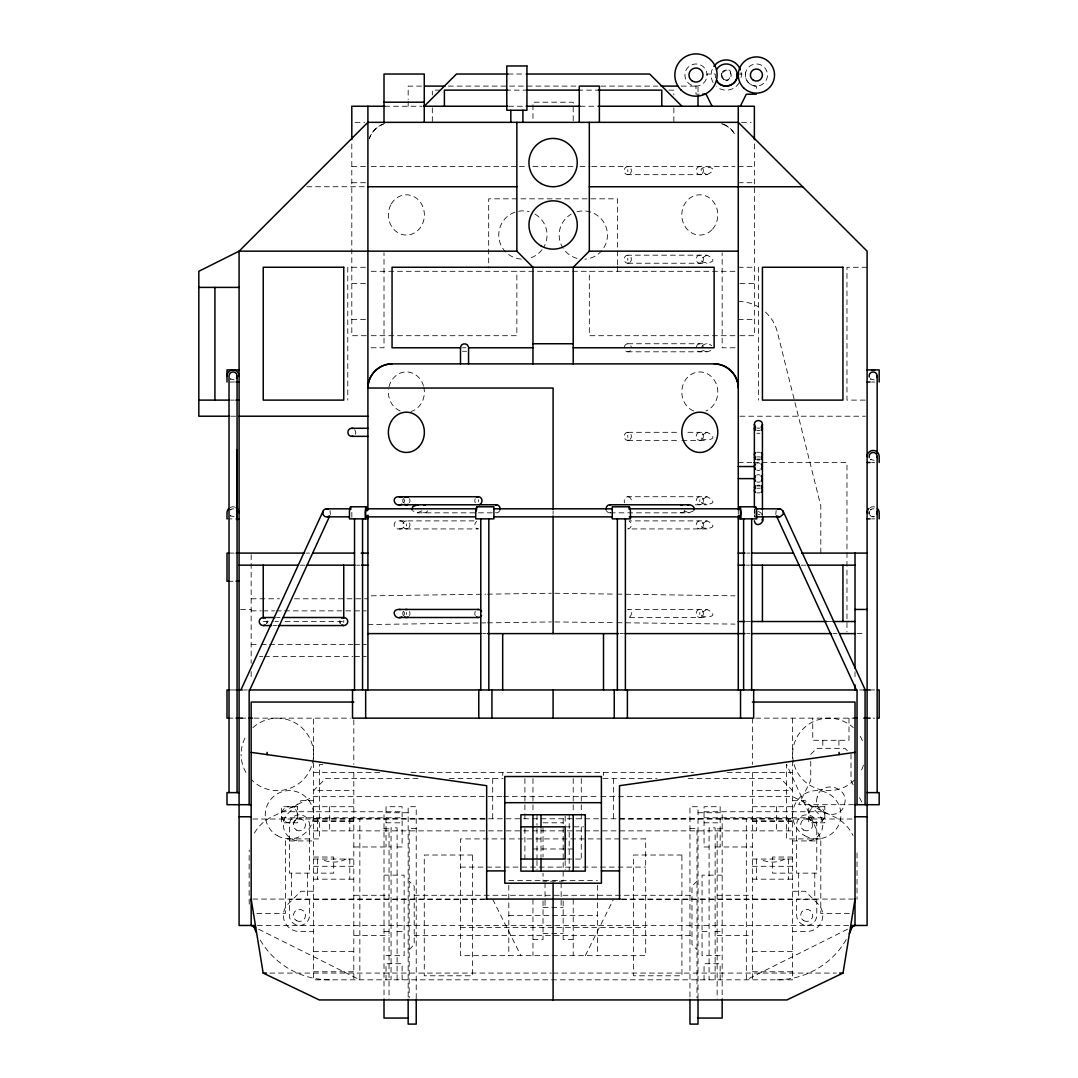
<?xml version="1.0" encoding="UTF-8"?>
<svg xmlns="http://www.w3.org/2000/svg" width="1078" height="1078" viewBox="0 0 1078 1078"><rect width="100%" height="100%" fill="white"/><g stroke="black" fill="none" stroke-linecap="round" stroke-linejoin="round"><path stroke-width="0.75" stroke-dasharray="5 3.75" d="M820.803 838.913L786.576 838.913L786.576 764.437L820.803 838.913L820.803 913.389L853.385 913.389M745.72 72.172C743.672 78.91 749.399 86.24 756.365 86.105L756.365 90.943M754.681 514.92L754.371 517.076L754.681 516.092M330.394 514.516L330.016 510.5M369.336 138.779C371.694 131.152 378.257 125.412 385.803 123.162A24.161 24.161 0 0 0 369.188 138.739M355.295 434.326L355.834 432.318L354.649 429.475M585.3 955.66L613.476 899.308M776.16 510.5L775.783 514.516M403.846 502.766L404.573 500.758L403.846 498.737M403.846 615.484L404.573 613.476L403.846 611.469M701.791 346.739C703.489 343.087 709.189 342.831 711.682 345.769M409.168 949.624L414.208 944.597L414.208 886.224L409.168 881.184M810.737 754.371L816.774 748.334L844.95 748.334L847.968 751.353M697.008 881.184L691.982 886.224L691.982 944.597L697.008 949.624M421.97 510.824L417.294 512.832L412.618 510.824M693.572 510.824L688.896 512.832L609.676 512.832M346.092 859.045C338.627 863.114 328.75 863.114 321.284 859.045M784.892 859.045C777.427 863.114 767.549 863.114 760.098 859.045M710.82 350.619L707.006 351.805L627.787 351.805M847.577 929.196L746.326 979.821L746.326 819.01M466.531 351.266L462.516 351.266M759.936 433.275L756.864 433.275M759.936 459.147L756.864 459.147M756.864 486.003L759.936 486.003M759.936 428.128L756.864 428.128M759.936 430.432L756.864 430.432M756.864 452.275L759.936 452.275M759.936 492.875L756.864 492.875M707.006 174.676C727.34 164.772 686.673 164.772 707.006 174.676L627.787 174.676M707.006 255.19C686.673 265.08 727.34 265.08 707.006 255.19L627.787 255.19M707.006 432.318C686.673 442.223 727.34 442.223 707.006 432.318L685.231 432.318M474.064 520.89L399.17 520.89C392.459 520.027 392.459 529.783 399.17 528.934L478.389 528.934A4.029 3.598 -90 0 1 476.584 521.429M707.006 496.729C686.673 506.633 727.34 506.633 707.006 496.729L627.787 496.729A4.029 3.598 -90 0 0 624.674 502.766M399.17 528.934C405.88 529.783 405.88 520.027 399.17 520.89M707.006 520.89C686.673 530.78 727.34 530.78 707.006 520.89L629.229 520.89M707.006 609.447C686.673 619.351 727.34 619.351 707.006 609.447L627.787 609.447A4.029 3.598 -90 0 1 631.385 613.476A4.029 3.598 -90 0 1 627.787 617.505L707.006 617.505M371.277 595.824L485.747 594.194M487.431 594.167L551.41 593.25M367.908 624.553L485.747 622.882M487.431 622.855L551.41 621.939M508.007 74.032L525.714 74.032M737.109 74.032L745.437 74.032M421.565 86.105L408.158 86.105L408.158 99.526M448.381 86.105L577.39 86.105M600.837 86.105L657.809 86.105M681.256 86.105L698.018 86.105L698.018 94.487M440.134 90.134L432.318 90.134L432.318 94.958M505.515 90.134L528.409 90.134M577.781 90.134L600.675 90.134M668.791 90.134L673.858 90.134L673.858 94.958M699.339 94.163L695.984 94.163L695.984 86.105M384.738 106.237L421.781 106.237M508.695 106.237L526.158 106.237M580.031 106.237L599.031 106.237M355.026 122.34L364.687 122.34M741.489 122.34L751.15 122.34M351.805 166.618L367.908 166.618M371.277 166.618L517.736 166.618M519.421 166.618L526.158 166.618M532.882 166.618L573.294 166.618M580.031 166.618L590.124 166.618M591.809 166.618L734.913 166.618M738.268 166.618L754.371 166.618M351.805 182.721L367.908 182.721M738.268 182.721L754.371 182.721M306.799 186.75L366.25 186.75M627.787 263.234L707.006 263.234M351.805 267.263L367.908 267.263M738.268 267.263L754.371 267.263M867.103 267.263L846.971 267.263L846.971 400.113L867.103 400.113M371.25 271.292L734.926 271.292M351.805 283.366L366.291 283.366M739.885 283.366L754.371 283.366M351.805 319.6L367.908 319.6M738.268 319.6L754.371 319.6M366.291 335.703L351.805 335.703L351.805 140.666M371.25 335.703L516.861 335.703L516.861 271.292M734.926 335.703L589.316 335.703L589.316 271.292M739.885 335.703L754.371 335.703L754.371 140.666M627.787 343.747L707.006 343.747M371.128 347.776L384.011 347.776L384.011 252.778M462.516 347.776L465.871 347.776M735.048 347.776L722.166 347.776L722.166 252.778M230.032 382.003L234.559 382.003M871.63 382.003L874.649 382.003M230.692 400.113L234.249 400.113M230.692 416.216L237.403 416.216M739.953 416.216L865.418 416.216M627.787 432.318L678.534 432.318M627.787 440.363L680.205 440.363M681.889 440.363L707.006 440.363M738.268 462.516L751.649 462.516M753.32 462.516L846.971 462.516L846.971 631.924M871.63 462.516L874.649 462.516M695.283 504.787L707.006 504.787M417.294 512.832L492.188 512.832M227 518.868L234.559 518.868M871.63 518.868L874.649 518.868M707.006 528.934L627.787 528.934A4.029 3.598 -90 0 0 629.592 521.429M230.032 553.095L234.088 553.095M306.004 553.095L309.534 553.095M746.609 553.095L749.978 553.095M300.142 565.168L305.168 565.168M356.629 565.168L359.85 565.168M746.326 565.168L749.547 565.168M801.008 565.168L806.034 565.168M230.032 581.271L233.05 581.271M251.161 598.789L279.512 598.789M294.523 598.789L367.908 598.789M240.596 609.447L251.161 609.447M251.161 610.862L261.172 610.862M262.83 610.862L274.513 610.862M276.184 610.862L282.854 610.862M284.511 610.862L352.897 610.862M354.568 610.862L366.237 610.862M276.655 617.505L280.01 617.505M263.234 621.521L273.3 621.521M274.984 621.521L278.34 621.521M285.05 621.521L343.747 621.521M746.326 621.521L749.951 621.521M826.664 621.521L831.677 621.521M273.3 625.55L276.655 625.55M482.594 633.608L486.043 633.608M620.133 633.608L623.461 633.608M746.609 633.608L749.978 633.608M833.334 633.608L836.986 633.608M857.037 633.608L865.418 633.608M251.161 644.469L259.502 644.469M261.172 644.469L267.843 644.469M269.5 644.469L352.897 644.469M354.568 644.469L366.237 644.469M259.502 656.556L262.83 656.556M264.501 656.556L352.897 656.556M354.568 656.556L366.237 656.556M230.032 689.96L236.069 689.96M243.615 689.96L247.401 689.96M859.543 689.96L865.432 689.96M870.121 689.96L874.703 689.96M230.032 718.15L233.05 718.15M240.744 718.15L247.401 718.15M253.977 718.15L350.485 718.15M755.691 718.15L853.789 718.15M873.14 718.15L874.703 718.15M322.861 764.437L319.6 764.437L319.6 838.913L285.374 838.913L285.374 913.389L252.791 913.389M313.563 772.495L380.79 772.495M410.987 772.495L693.504 772.495M727.071 772.495L792.626 772.495M417.968 778.532L325.637 778.532L313.563 790.605L353.813 790.605M449.27 778.532L503.143 778.532M603.033 778.532L656.92 778.532M688.222 778.532L780.539 778.532L792.626 790.605L752.363 790.605M501.822 796.642L313.563 796.642L269.271 818.148A40.263 40.263 0 0 0 253.141 835.531M503.507 796.642L599.314 796.642M600.998 796.642L792.626 796.642L836.905 818.148A40.263 40.263 0 0 1 853.035 835.531M313.563 800.671L300.856 800.671L288.082 813.445A16.103 16.103 0 0 0 299.468 840.934M792.626 800.671L805.333 800.671L818.094 813.445A16.103 16.103 0 0 1 806.708 840.934M853.641 804.7L798.663 804.7L810.737 780.539L810.737 757.645M313.563 806.708L353.813 806.708M752.363 806.708L792.626 806.708M281.358 811.747L402.121 811.747M704.055 811.747L824.832 811.747M408.158 812.745L384.011 812.745L384.011 999.01M698.018 812.745L722.166 812.745L722.166 999.01M281.358 817.784L402.121 817.784M704.055 817.784L824.832 817.784M313.563 818.781L792.626 818.781M252.845 819.01L486.663 819.01M619.513 819.01L853.331 819.01M313.563 820.803L353.813 820.803M752.363 820.803L792.626 820.803M313.563 821.476L353.813 821.476M752.363 821.476L792.626 821.476M386.018 822.81L402.121 822.81M543.029 822.81L563.161 822.81M704.055 822.81L720.158 822.81M565.168 826.839L583.791 826.839M416.216 828.443L409.168 828.443L409.168 997.945M689.96 828.443L697.008 828.443L697.008 997.945M384.011 828.847L389.037 828.847L389.037 999.01M722.166 828.847L717.139 828.847L717.139 999.01M313.563 830.868L792.626 830.868M289.403 840.934L313.563 840.934M792.626 840.934L816.774 840.934M353.813 846.971L391.058 846.971M397.095 846.971L402.121 846.971L402.121 806.708L386.018 806.708L386.018 811.747M709.081 846.971L704.055 846.971L704.055 806.708L720.158 806.708L720.158 811.747M715.132 846.971L752.363 846.971M532.963 848.979L573.213 848.979M313.563 857.037L333.681 857.037L333.681 873.14L313.563 873.14M792.626 857.037L772.495 857.037L772.495 873.14L792.626 873.14M313.563 859.045L353.813 859.045M566.772 859.045L583.791 859.045M752.363 859.045L792.626 859.045M313.563 866.294L353.813 866.294M752.363 866.294L792.626 866.294M460.495 867.103L645.682 867.103M384.011 875.147L404.142 875.147L404.142 955.66L384.011 955.66M722.166 875.147L702.048 875.147L702.048 955.66L722.166 955.66M313.563 879.176L353.813 879.176M752.363 879.176L792.626 879.176M508.803 880.537L597.374 880.537M313.563 891.25L300.856 891.25L288.082 904.024A16.103 16.103 0 0 0 299.468 931.513L313.563 931.513M792.626 891.25L805.333 891.25L818.094 904.024A16.103 16.103 0 0 1 806.708 931.513L792.626 931.513M353.813 895.279L389.037 895.279M414.208 895.279L691.982 895.279M717.139 895.279L752.363 895.279M252.845 899.079L485.882 899.079M621.197 899.079L853.331 899.079M313.563 899.308L484.332 899.308M621.844 899.308L792.626 899.308M543.029 907.353L563.161 907.353M508.803 915.411L597.374 915.411M257.373 925.463L848.804 925.463M460.495 927.484L645.682 927.484M384.011 931.513L391.058 931.513M397.095 931.513L404.142 931.513M702.048 931.513L709.081 931.513M715.132 931.513L722.166 931.513M543.029 933.521L563.161 933.521M353.813 935.529L389.037 935.529M414.208 935.529L691.982 935.529M717.139 935.529L752.363 935.529M532.963 939.558L543.029 939.558L543.029 899.308M573.213 939.558L563.161 939.558L563.161 899.308M313.563 951.631L353.813 951.631M752.363 951.631L792.626 951.631M313.563 971.763L353.813 971.763M752.363 971.763L792.626 971.763M269.85 973.07L551.41 973.07M553.095 973.07L836.326 973.07M554.779 621.939L615.376 622.666M617.061 622.693L734.913 624.108M554.779 593.25L615.376 594.126M617.061 594.14L734.913 595.824M707.006 351.805L703.193 350.619M688.896 512.832L684.207 510.824M758.4 514.529L759.936 514.718M758.4 511.444L761.243 513.088L762.119 514.92M258.599 929.196L359.85 979.821L359.85 819.01M853.129 784.811L851 780.539L851 754.371M859.516 797.599L862.36 803.272M492.7 899.308L520.89 955.66M715.482 77.899L715.24 74.032L706.925 74.032L707.06 75.029A11.076 11.076 0 0 1 690.446 84.623A11.076 11.076 0 0 1 690.446 65.448A11.076 11.076 0 0 1 707.06 75.029M857.037 853.008L857.037 899.308M855.016 671.729L855.016 680.016M848.979 718.15L848.979 740.29L812.745 740.29L812.745 718.15M838.913 740.29L838.913 748.334M822.81 740.29L822.81 748.334M820.803 553.095L820.803 505.892L777.157 331.323A40.263 40.263 0 0 0 764.545 311.232M814.766 873.14L814.766 899.308M798.663 873.14L798.663 899.308M792.626 718.15L792.626 759.316M792.626 760.96L792.626 979.821L313.563 979.821L313.563 718.15M788.597 818.781L788.597 830.868M788.597 859.045L788.597 879.176M776.524 806.708L776.524 830.868M762.429 510.487L762.429 515.432M758.4 267.263L758.4 400.113M756.392 818.781L756.392 830.868M756.392 859.045L756.392 879.176M754.371 508.843L754.33 517.359M752.363 718.15L752.363 764.437M752.363 772.495L752.363 979.821M738.268 509.934L738.268 514.193M720.158 817.784L720.158 846.971M720.158 979.821L720.158 963.719L704.055 963.719L704.055 979.821M715.132 979.821L715.132 827.85L709.081 827.85L709.081 979.821M699.811 499.747L699.811 501.769M699.811 612.466L699.811 614.487M698.018 998.551L698.018 806.708L689.96 806.708L689.96 998.551M673.858 107.84L673.858 122.34M627.787 169.637L627.787 171.658M627.787 258.208L627.787 260.216M627.787 435.337L627.787 437.345M617.505 264.703L617.505 198.824L488.684 198.824L488.684 267.991M617.505 266.347L617.505 271.292M613.476 778.532L613.476 818.781M603.41 772.495L603.41 775.513M597.374 885.294L597.374 955.66M581.271 778.532L581.271 812.084M581.271 813.755L581.271 818.781M581.271 826.839L581.271 859.045M573.213 120.655L573.213 102.208L532.963 102.208L532.963 120.655M573.213 778.532L573.213 812.084M573.213 899.308L573.213 955.66M569.197 814.766L569.197 871.118M565.168 816.275L565.168 825.33M565.168 860.554L565.168 869.609M563.161 818.781L563.161 881.184L543.029 881.184L543.029 873.14M561.139 882.828L561.139 907.353M553.095 510.824L553.095 514.179M545.037 882.828L545.037 907.353M543.029 827.85L543.029 857.037M541.008 828.443L541.008 857.441M536.992 814.766L536.992 825.33M536.992 828.443L536.992 859.045M536.992 860.554L536.992 869.609M532.963 778.532L532.963 812.084M532.963 899.308L532.963 955.66M524.905 778.532L524.905 812.084M524.905 813.755L524.905 818.781M524.905 828.443L524.905 859.045M508.803 885.294L508.803 955.66M502.766 772.495L502.766 775.513M492.7 778.532L492.7 818.781M478.389 499.747L478.389 501.769M432.318 107.84L432.318 122.34M416.216 998.551L416.216 806.708L408.158 806.708L408.158 998.551M408.158 101.197L408.158 106.237M406.379 523.908L406.379 525.916M406.379 612.466L406.379 614.487M402.121 979.821L402.121 963.719L386.018 963.719L386.018 979.821M397.095 979.821L397.095 827.85L391.058 827.85L391.058 979.821M386.018 817.784L386.018 846.971M353.813 719.794L353.813 764.437M353.813 772.495L353.813 979.821M351.846 517.359L351.846 512.832A6.037 1.199 -90 0 0 351.805 511.268M349.798 818.781L349.798 830.868M349.798 859.045L349.798 879.176M347.776 267.263L347.776 400.113M343.747 620.524L343.747 622.532M329.666 806.708L329.666 830.868M317.579 818.781L317.579 830.868M317.579 859.045L317.579 879.176M307.526 873.14L307.526 899.308M291.424 873.14L291.424 899.308M251.161 554.725L251.161 663.239M251.161 671.594L251.161 679.935M738.268 301.476A40.263 40.263 0 0 1 758.4 306.88M693.653 410.974A20.132 18.003 -90 0 1 685.365 380.049A20.132 18.003 -90 0 1 714.242 380.049A20.132 18.003 -90 0 1 705.955 410.974M388.983 386.854A20.132 18.003 -90 0 1 405.786 371.937A20.132 18.003 -90 0 1 423.425 385.601M423.762 386.854A20.132 18.003 -90 0 1 411.041 411.5M400.221 410.974A20.132 18.003 -90 0 1 388.525 389.427M577.026 211.733A24.161 24.161 0 0 1 607.116 231.123A24.161 24.161 0 0 1 584.855 259.165M577.026 258.383A24.161 24.161 0 0 1 571.205 214.145M534.971 214.091A24.161 24.161 0 0 1 543.811 247.091M542.059 249.705A24.161 24.161 0 0 1 529.15 258.343M521.321 259.111A24.161 24.161 0 0 1 506.956 253.168M505.811 252.09A24.161 24.161 0 0 1 529.15 211.679M409.492 611.469A4.029 3.598 -90 0 1 409.492 615.484M403.253 615.484A4.029 3.598 -90 0 1 403.253 611.469M475.277 615.484A4.029 3.598 -90 0 1 475.277 611.469M624.31 346.739A4.029 3.598 -90 0 1 631.263 346.739M630.334 350.619A4.029 3.598 -90 0 1 625.24 350.619M696.321 346.739A4.029 3.598 -90 0 1 703.287 346.739M702.357 350.619A4.029 3.598 -90 0 1 697.264 350.619M754.33 512.832A6.037 1.199 90 0 1 754.492 509.813M870.121 507.603A6.037 6.037 0 0 1 874.703 506.997M230.032 507.603A6.037 6.037 0 0 1 234.613 506.997M846.243 939.558A80.513 80.513 0 0 1 776.524 979.821M329.666 979.821A80.513 80.513 0 0 1 259.933 939.558M249.287 904.146A80.513 80.513 0 0 1 249.153 899.308L249.153 853.008A40.263 40.263 0 0 1 249.261 850.003M863.411 765.259A36.234 36.234 0 0 1 860.231 772.495M854.477 780A36.234 36.234 0 0 1 793.853 763.75M793.475 762.227A36.234 36.234 0 0 1 853.331 727.677M860.231 736.261A36.234 36.234 0 0 1 863.411 743.497M252.845 727.677A36.234 36.234 0 0 1 303.673 729.51A36.234 36.234 0 0 1 302.581 780.364A36.234 36.234 0 0 1 251.713 780M245.946 772.495A36.234 36.234 0 0 1 241.095 754.371M241.229 751.231A36.234 36.234 0 0 1 245.946 736.261M741.085 72.415A15.092 15.092 0 0 1 740.802 78.937M739.292 82.588A15.092 15.092 0 0 1 716.506 86.604M713.137 82.588A15.092 15.092 0 0 1 713.137 67.483M684.813 510.824A4.029 3.598 -90 0 1 678.574 510.824M610.606 512.697A4.029 3.598 -90 0 1 606.55 510.824M499.626 510.824A4.029 3.598 -90 0 1 495.57 512.697M427.616 510.824A4.029 3.598 90 0 1 421.377 510.824M756.864 475.021A3.975 3.894 0 0 1 759.95 475.021M759.95 481.893A3.975 3.301 0 0 1 756.864 481.893M756.864 485.343A3.975 2.21 0 0 1 759.95 485.343M759.95 488.199A3.975 0.782 0 0 1 756.864 488.199M759.95 470.129A3.975 3.894 0 0 1 756.864 470.129M756.864 463.257A3.975 3.301 0 0 1 759.95 463.257M759.95 459.807A3.975 2.21 0 0 1 756.864 459.807M756.864 456.964A3.975 0.782 0 0 1 759.95 456.964M403.253 502.766A4.029 3.598 90 0 1 403.253 498.737M409.492 498.737A4.029 3.598 90 0 1 409.492 502.766M475.277 502.766A4.029 3.598 -90 0 1 475.277 498.737M627.787 496.729A4.029 3.598 -90 0 1 630.913 502.766M267.263 621.521L266.724 623.542A4.029 4.029 0 0 0 266.724 619.513L267.263 621.521M339.866 620.483L340.271 623.542A4.029 4.029 0 0 1 340.271 619.513L339.866 620.483M721.357 73.735C728.216 95.592 738.228 58.225 721.357 73.735M817.259 797.019C811.909 814.335 840.449 821.975 844.478 804.323C849.828 787.007 821.274 779.367 817.259 797.019M231.029 509.342L230.193 509.988A4.029 4.029 0 0 1 234.088 508.951L231.029 509.342M871.118 509.342L870.283 509.988A4.029 4.029 0 0 1 874.177 508.951L871.118 509.342M234.088 379.847L230.193 378.809A4.029 4.029 0 0 0 234.088 379.847M874.177 379.847L870.283 378.809A4.029 4.029 0 0 0 874.177 379.847M234.088 516.726L230.193 515.675A4.029 4.029 0 0 0 234.088 516.726M874.177 460.36L870.283 459.322A4.029 4.029 0 0 0 874.177 460.36M874.177 516.726L871.118 516.322L869.65 514.839A4.029 4.029 0 0 0 874.177 516.726M297.461 806.708L281.358 806.708L281.358 822.81L297.461 822.81L297.461 806.708M824.832 806.708L808.729 806.708L808.729 822.81L824.832 822.81L824.832 806.708M645.682 838.913L460.495 838.913L460.495 955.66L645.682 955.66L645.682 838.913M472.582 855.016L424.26 855.016L424.26 975.792L472.582 975.792L472.582 855.016M681.916 855.016L633.608 855.016L633.608 975.792L681.916 975.792L681.916 855.016M309.534 873.14L289.403 873.14L289.403 824.832A10.066 10.066 0 0 1 299.468 814.766A10.066 10.066 0 0 1 309.534 824.832L309.534 873.14M816.774 873.14L796.642 873.14L796.642 824.832A10.066 10.066 0 0 1 806.708 814.766A10.066 10.066 0 0 1 816.774 824.832L816.774 873.14M309.534 899.308L289.403 899.308L289.403 915.411A10.066 10.066 0 0 0 299.468 925.463A10.066 10.066 0 0 0 309.534 915.411L309.534 899.308M816.774 899.308L796.642 899.308L796.642 915.411A10.066 10.066 0 0 0 806.708 925.463A10.066 10.066 0 0 0 816.774 915.411L816.774 899.308M726.195 125.574L720.374 123.162A24.161 24.161 0 0 1 735.034 134.413L731.194 129.414L726.195 125.574M712.531 229.156A20.132 18.003 -90 0 0 704.46 195.482A20.132 18.003 -90 0 0 682.414 220.141A20.132 18.003 -90 0 0 712.531 229.156M390.788 204.86A20.132 18.003 90 0 0 406.379 235.058A20.132 18.003 90 0 0 421.97 204.86A20.132 18.003 90 0 0 390.788 204.86M630.334 173.491A4.029 3.598 -90 0 0 628.717 166.753A4.029 3.598 -90 0 0 624.31 171.685A4.029 3.598 -90 0 0 630.334 173.491M702.357 173.491A4.029 3.598 -90 0 0 700.74 166.753A4.029 3.598 -90 0 0 696.321 171.685A4.029 3.598 -90 0 0 702.357 173.491M408.926 527.762A4.029 3.598 -90 0 0 407.309 521.024A4.029 3.598 -90 0 0 402.902 525.956A4.029 3.598 -90 0 0 408.926 527.762M630.334 439.191A4.029 3.598 -90 0 0 628.717 432.453A4.029 3.598 -90 0 0 624.31 437.385A4.029 3.598 -90 0 0 630.334 439.191M702.923 438.355A4.029 3.598 -90 0 0 699.811 432.318A4.029 3.598 -90 0 0 696.684 438.355A4.029 3.598 -90 0 0 702.923 438.355M702.923 615.484A4.029 3.598 -90 0 0 699.811 609.447A4.029 3.598 -90 0 0 696.684 615.484A4.029 3.598 -90 0 0 702.923 615.484M630.334 262.062A4.029 3.598 -90 0 0 628.717 255.324A4.029 3.598 -90 0 0 624.31 260.256A4.029 3.598 -90 0 0 630.334 262.062M702.357 262.062A4.029 3.598 -90 0 0 700.74 255.324A4.029 3.598 -90 0 0 696.321 260.256A4.029 3.598 -90 0 0 702.357 262.062M702.923 526.926A4.029 3.598 -90 0 0 699.811 520.89A4.029 3.598 -90 0 0 696.684 526.926A4.029 3.598 -90 0 0 702.923 526.926M803.689 830.06A6.037 6.037 0 0 0 812.745 824.832A6.037 6.037 0 0 0 803.689 819.603A6.037 6.037 0 0 0 803.689 830.06M803.689 920.639A6.037 6.037 0 0 0 812.745 915.411A6.037 6.037 0 0 0 803.689 910.182A6.037 6.037 0 0 0 803.689 920.639M804.7 835.679A24.161 24.161 0 0 0 840.934 814.766A24.161 24.161 0 0 0 804.7 793.839A24.161 24.161 0 0 0 804.7 835.679M812.745 821.732A8.058 8.058 0 0 0 824.832 814.766A8.058 8.058 0 0 0 812.745 807.786A8.058 8.058 0 0 0 812.745 821.732M296.45 830.06A6.037 6.037 0 0 0 305.505 824.832A6.037 6.037 0 0 0 296.45 819.603A6.037 6.037 0 0 0 296.45 830.06M296.45 920.639A6.037 6.037 0 0 0 305.505 915.411A6.037 6.037 0 0 0 296.45 910.182A6.037 6.037 0 0 0 296.45 920.639M277.329 835.679A24.161 24.161 0 0 0 313.563 814.766A24.161 24.161 0 0 0 277.329 793.839A24.161 24.161 0 0 0 277.329 835.679M285.374 821.732A8.058 8.058 0 0 0 297.461 814.766A8.058 8.058 0 0 0 285.374 807.786A8.058 8.058 0 0 0 285.374 821.732M723.702 79.395A5.026 5.026 0 0 0 731.248 75.029A5.026 5.026 0 0 0 723.702 70.676A5.026 5.026 0 0 0 723.702 79.395M750.867 84.623A11.076 11.076 0 0 0 767.482 75.029A11.076 11.076 0 0 0 750.867 65.448A11.076 11.076 0 0 0 750.867 84.623M702.923 502.766A4.029 3.598 -90 0 0 699.811 496.729A4.029 3.598 -90 0 0 696.684 502.766A4.029 3.598 -90 0 0 702.923 502.766"/><path stroke-width="1.5" d="M553.095 509.139L553.095 388.04L367.908 388.04C367.827 375.104 379.133 363.798 392.055 363.879L714.121 363.879C727.044 363.798 738.349 375.104 738.268 388.04A24.161 24.161 0 0 0 714.121 363.879M762.119 430.23L762.429 428.074L761.243 429.879M754.681 488.94L754.371 491.002L755.557 492.444M762.119 456.21L762.429 454.148L761.243 452.706M251.161 899.079L263.153 973.07L319.277 999.939L786.913 999.939L843.036 973.07L855.016 899.079M694.111 509.854C695.054 506.808 691.564 504.652 688.896 504.787L609.676 504.787M754.371 507.199L754.371 424.409C754.25 419.275 762.55 419.275 762.429 424.409L762.429 509.624M762.429 424.409L761.243 427.265M762.119 516.092C766.296 522.412 755.651 528.88 754.371 520.741M350.579 508.829L326.364 508.829C321.19 509.112 321.972 517.521 327.106 516.847L349.151 516.847M460.629 346.739C461.492 342.871 467.556 342.871 468.418 346.739M241.095 689.57L323.077 511.147M329.693 516.039L249.153 691.335L249.153 804.7M740.263 106.318L746.299 94.231L756.365 94.163M755.557 475.897L754.371 478.74L755.557 481.152M761.243 469.253L762.429 466.41L761.243 463.998M755.557 463.998L754.371 466.41L755.557 469.253M761.243 481.152L762.429 478.74L761.243 475.897M424.26 106.237L456.479 74.032L508.007 74.032M738.268 251.161L589.316 251.161L573.213 267.263L573.213 363.879M761.243 459.309L762.429 457.692L761.243 457.126M755.557 485.841L754.371 487.458L755.557 488.024M755.557 452.706L754.371 454.148L754.681 456.21M761.243 492.444L762.429 491.002L762.119 488.94M329.059 516.119L327.106 516.847M850.555 927.7L855.016 925.463L855.016 702.048L752.363 702.048M401.878 504.248C394.871 508.237 390.155 496.392 399.17 496.729L478.389 496.729M401.878 616.966C394.871 620.955 390.155 609.11 399.17 609.447L478.389 609.447M777.764 509.18L780.849 509.059L783.1 511.147L865.082 689.57L865.082 804.7M755.557 457.126L754.371 457.692L755.557 459.309M761.243 488.024L762.429 487.458L761.243 485.841M855.016 752.363L619.513 785.687L619.513 899.079M367.908 428.289L351.805 428.289C346.631 428.101 346.631 436.536 351.805 436.347L367.908 436.347M351.805 436.347L352.843 436.213M496.5 504.787L417.294 504.787L412.618 506.795L412.079 509.854M687.494 504.922L688.896 504.787M755.462 516.847L780.122 516.807L783.221 514.233L783.1 511.147M527.048 74.032L649.711 74.032L681.916 106.237M424.921 86.105L445.025 86.105M661.151 86.105L677.914 86.105M507.738 90.134L444.392 90.134L444.392 106.237M526.495 90.134L579.681 90.134M598.438 90.134L661.784 90.134L661.784 106.237M702.694 94.163L706.05 94.163L712.086 106.237M384.011 102.208L424.26 102.208M384.738 106.237L351.805 106.237L351.805 139.655M423.465 106.237L507.63 106.237M526.158 106.237L580.031 106.237M598.546 106.237L754.371 106.237L754.371 139.655M367.908 186.75L516.861 186.75M589.316 186.75L802.679 186.75M532.963 363.879L532.963 267.263L516.861 251.161L239.087 251.161L198.824 271.292L198.824 416.216L229.021 416.216M198.824 287.395L239.087 287.395M532.963 343.747L573.213 343.747M460.832 347.776L392.055 347.776L392.055 267.263L714.121 267.263L714.121 347.776L573.213 347.776M469.226 347.776L532.963 347.776M239.087 369.916L227 369.916L227 382.003M867.103 369.916L879.176 369.916L879.176 382.003M236.069 382.003L239.087 382.003M867.103 382.003L870.121 382.003M198.824 400.113L229.425 400.113M235.866 400.113L239.087 400.113M239.087 416.216L367.908 416.216M867.103 462.516L870.121 462.516M738.268 466.531L754.371 466.531M738.268 478.619L754.371 478.619M399.17 504.787L415.919 504.787M350.646 506.795L366.426 506.795M476.921 506.795L493.899 506.795L493.899 518.868L475.721 518.868L475.721 512.832A6.037 1.199 -90 0 1 477.231 506.997M629.256 506.795L612.277 506.795L612.277 518.868L630.455 518.868L630.455 512.832A6.037 1.199 -90 0 0 628.946 506.997M739.751 506.795L755.53 506.795M366.426 508.803L476.921 508.803A4.029 0.795 -90 0 0 476.233 510.824M493.899 508.803L612.277 508.803M629.256 508.803L739.751 508.803M755.611 508.829L779.825 508.829M366.426 516.861L475.25 516.861M493.899 516.861L612.277 516.861M629.256 516.861L739.751 516.861M236.069 518.868L239.087 518.868M867.103 518.868L870.121 518.868M228.779 553.095L227 553.095L227 581.271L228.779 581.271M236.069 553.095L304.333 553.095M312.701 553.095L354.527 553.095M361.211 553.095L367.908 553.095M738.268 553.095L744.965 553.095M751.622 553.095L793.489 553.095M801.655 553.095L867.103 553.095M239.087 565.168L298.458 565.168M306.853 565.168L355.026 565.168M361.467 565.168L367.908 565.168M738.268 565.168L744.709 565.168M751.15 565.168L799.337 565.168M807.718 565.168L855.016 565.168M236.069 581.271L239.087 581.271M855.016 609.447L867.103 609.447M263.234 617.505L274.984 617.505M283.366 617.505L343.747 617.505M399.17 617.505L478.389 617.505M738.268 621.521L744.938 621.521M751.15 621.521L826.664 621.521M832.876 621.521L855.016 621.521M263.234 625.55L271.629 625.55M278.34 625.55L343.747 625.55M367.908 633.608L480.923 633.608M487.62 633.608L618.476 633.608M625.132 633.608L744.938 633.608M751.622 633.608L831.677 633.608M840.005 633.608L855.016 633.608M228.779 689.96L227 689.96L227 718.15L228.779 718.15M236.069 689.96L242.429 689.96M249.058 689.96L857.118 689.96M863.774 689.96L870.121 689.96M877.411 689.96L879.176 689.96L879.176 718.15L877.411 718.15M353.813 702.048L251.161 702.048L251.161 925.463L255.621 927.7M236.069 718.15L242.415 718.15M249.058 718.15L252.387 718.15M853.789 718.15L857.118 718.15M863.774 718.15L870.121 718.15M239.087 792.626L227 792.626L227 804.7L251.161 804.7M867.103 792.626L879.176 792.626L879.176 804.7L855.016 804.7M504.787 802.679L601.403 802.679M239.087 816.774L251.161 816.774M855.016 816.774L867.103 816.774M520.89 826.839L565.168 826.839L565.168 859.045L520.89 859.045M486.663 870.903L504.787 870.903M601.403 870.903L619.513 870.903M485.882 899.079L620.308 899.079M254.529 925.463L239.087 925.463L239.087 251.161L367.908 122.34L738.268 122.34L867.103 251.161L867.103 925.463L851.66 925.463M263.153 973.07L266.495 973.07M839.681 973.07L843.036 973.07M408.158 1018.063L384.011 1018.063L384.011 999.414M698.018 1018.063L722.166 1018.063L722.166 999.414M326.364 508.829L328.413 509.18M399.17 496.729L401.878 497.268M417.294 504.787L418.682 504.922M399.17 609.447L400.571 609.582M351.805 428.289L352.843 428.424M251.161 752.363L486.663 785.687L486.663 899.079M779.071 516.847L777.117 516.119M755.557 429.879L754.371 428.074L754.681 430.23M716.587 80.567C721.788 90.808 738.888 85.297 737.109 74.032M755.557 427.265L754.371 424.409M776.483 516.039L857.037 691.335L857.037 804.7M762.119 519.192L762.429 520.741M879.176 462.516L879.176 456.479A6.037 6.037 0 0 0 873.14 450.429A6.037 6.037 0 0 0 867.103 456.479M879.176 518.868L879.176 512.832A6.037 6.037 0 0 0 877.411 508.56M877.155 375.952L877.155 453.124M877.155 456.479L877.155 792.626M855.016 553.095L855.016 668.158M855.016 684.934L855.016 689.96M842.942 565.168L842.942 621.521M839.061 752.363L839.061 754.627M762.429 565.168L762.429 621.521M753.67 689.96L753.67 718.15L352.519 718.15L352.519 689.96M751.662 518.868L751.662 689.96M743.618 518.868L743.618 689.96M740.95 518.868L740.95 512.832A6.037 1.199 90 0 0 740.06 506.997A6.037 1.199 90 0 0 738.713 509.813M740.532 689.96L740.532 718.15M738.551 515.85L738.551 518.868L756.729 518.868L756.729 512.832A6.037 1.199 90 0 0 755.22 506.997M738.268 106.237L738.268 509.476M738.268 515.863L738.268 689.96M698.018 96.171L698.018 106.237M698.018 999.414L698.018 1024.1L689.96 1024.1L689.96 999.4M627.396 689.96L627.396 718.15M625.388 518.868L625.388 689.96M617.344 518.868L617.344 689.96M614.258 689.96L614.258 718.15M603.505 633.608L603.505 689.96M599.381 122.34L599.381 86.105L579.263 86.105L579.263 122.34M589.316 122.34L589.316 251.161M573.213 814.766L573.213 871.118M553.095 515.863L553.095 633.608M553.095 689.96L553.095 718.15M553.095 883.205L553.095 999.939M541.008 814.766L541.008 826.839M541.008 859.045L541.008 871.118M532.963 814.766L532.963 871.118M522.897 110.266L522.897 122.34M516.861 122.34L516.861 251.161M510.824 110.266L510.824 122.34M502.685 633.608L502.685 689.96M491.932 689.96L491.932 718.15M488.833 518.868L488.833 689.96M480.788 518.868L480.788 689.96M478.78 689.96L478.78 718.15M468.553 347.776L468.553 363.879M460.495 347.776L460.495 363.879M424.26 122.34L424.26 74.032L384.011 74.032L384.011 122.34M416.216 999.4L416.216 1024.1L408.158 1024.1L408.158 999.414M367.908 106.237L367.908 510.11M367.908 515.163L367.908 689.96M367.625 515.85L367.625 518.868L349.447 518.868L349.447 512.832A6.037 1.199 -90 0 1 350.956 506.997M365.658 689.96L365.658 718.15M365.24 518.868L365.24 512.832A6.037 1.199 -90 0 1 366.116 506.997A6.037 1.199 -90 0 1 367.463 509.813M362.558 518.868L362.558 689.96M354.527 518.868L354.527 689.96M343.747 565.168L343.747 618.206M267.128 752.363L267.128 754.627M263.234 565.168L263.234 618.206M237.16 449.796L237.16 519.583M237.066 375.952L237.066 792.626M229.021 792.626L229.021 375.952A4.029 4.029 0 0 1 234.088 372.072A4.029 4.029 0 0 1 236.527 377.974M227 518.868L227 512.832A6.037 6.037 0 0 1 228.779 508.56M214.926 287.395L214.926 400.113M367.908 388.04A24.161 24.161 0 0 1 392.055 363.879M350.188 509.544A4.029 0.795 -90 0 1 350.983 509.18M366.992 515.675A4.029 0.795 -90 0 1 365.819 515.419A4.029 0.795 -90 0 1 365.981 509.53A4.029 0.795 -90 0 1 367.126 510.824M756.257 511.147A4.029 0.795 -90 0 1 756.177 515.163M739.346 509.342A4.029 0.795 -90 0 1 740.397 510.527A4.029 0.795 -90 0 1 740.263 515.917A4.029 0.795 -90 0 1 739.185 515.675M629.053 508.951A4.029 0.795 -90 0 1 629.66 509.342M869.245 457.517A4.029 4.029 0 0 1 873.14 452.45A4.029 4.029 0 0 1 877.02 457.517M869.245 377.004A4.029 4.029 0 0 1 873.14 371.937A4.029 4.029 0 0 1 877.02 377.004M871.576 370.131A6.037 6.037 0 0 1 874.703 370.131M867.103 512.832A6.037 6.037 0 0 1 868.868 508.56M877.02 511.794A4.029 4.029 0 0 1 877.02 513.869M869.245 513.869A4.029 4.029 0 0 1 869.245 511.794M236.069 507.603A6.037 6.037 0 0 1 239.087 512.832M236.527 510.824A4.029 4.029 0 0 1 236.527 514.839M227 375.952A6.037 6.037 0 0 1 233.05 369.916A6.037 6.037 0 0 1 239.087 375.952M852.361 926.312A80.513 80.513 0 0 1 849.248 933.831M256.241 932.362A80.513 80.513 0 0 1 253.815 926.312M341.739 618.044A4.029 4.029 0 0 1 347.776 621.521A4.029 4.029 0 0 1 341.739 625.011M265.255 625.011A4.029 4.029 0 0 1 259.219 621.521A4.029 4.029 0 0 1 265.255 618.044M716.627 69.504A11.076 11.076 0 0 1 733.336 66.553A11.076 11.076 0 0 1 733.336 83.518A11.076 11.076 0 0 1 716.627 80.567M713.852 66.378A15.092 15.092 0 0 1 740.397 69.881M606.2 509.854A4.029 3.598 -90 0 1 610.606 504.922M680.757 504.922A4.029 3.598 -90 0 1 682.617 504.922M423.56 504.922A4.029 3.598 90 0 1 425.419 504.922M495.57 504.922A4.029 3.598 -90 0 1 499.99 509.854M476.584 497.268A4.029 3.598 -90 0 1 481.718 499.208A4.029 3.598 -90 0 1 479.319 504.639M408.171 504.248A4.029 3.598 90 0 1 404.573 504.248M404.573 497.268A4.029 3.598 90 0 1 408.171 497.268M477.46 609.582A4.029 3.598 -90 0 1 481.502 611.469M481.502 615.484A4.029 3.598 -90 0 1 476.584 616.966M408.171 616.966A4.029 3.598 -90 0 1 404.573 616.966M405.449 609.582A4.029 3.598 -90 0 1 407.309 609.582M526.926 65.974L506.795 65.974L506.795 110.266L526.926 110.266L526.926 65.974M343.747 267.263L263.234 267.263L263.234 400.113L343.747 400.113L343.747 267.263M842.942 267.263L762.429 267.263L762.429 400.113L842.942 400.113L842.942 267.263M601.403 776.524L504.787 776.524L504.787 883.205L601.403 883.205L601.403 776.524M585.3 814.766L520.89 814.766L520.89 871.118L585.3 871.118L585.3 814.766M541.048 245.905A24.147 24.147 0 0 0 577.269 224.992A24.147 24.147 0 0 0 541.048 204.079A24.147 24.147 0 0 0 541.048 245.905M712.531 446.548A20.132 18.003 -90 0 0 704.46 412.874A20.132 18.003 -90 0 0 682.414 437.533A20.132 18.003 -90 0 0 712.531 446.548M419.099 446.548A20.132 18.003 -90 0 0 411.041 412.874A20.132 18.003 -90 0 0 388.983 437.533A20.132 18.003 -90 0 0 419.099 446.548M541.008 183.516A24.161 24.161 0 0 0 577.242 162.589A24.161 24.161 0 0 0 541.008 141.676A24.161 24.161 0 0 0 541.008 183.516M692.467 81.133A7.047 7.047 0 0 0 703.031 75.029A7.047 7.047 0 0 0 692.467 68.938A7.047 7.047 0 0 0 692.467 81.133M681.04 89.986A21.129 21.129 0 0 0 716.398 80.5A21.129 21.129 0 0 0 690.513 54.614A21.129 21.129 0 0 0 681.04 89.986M753.387 80.271A6.037 6.037 0 0 0 762.442 75.029A6.037 6.037 0 0 0 753.387 69.8A6.037 6.037 0 0 0 753.387 80.271M743.604 87.844A18.11 18.11 0 0 0 773.91 79.718A18.11 18.11 0 0 0 751.716 57.538A18.11 18.11 0 0 0 743.604 87.844"/></g></svg>
